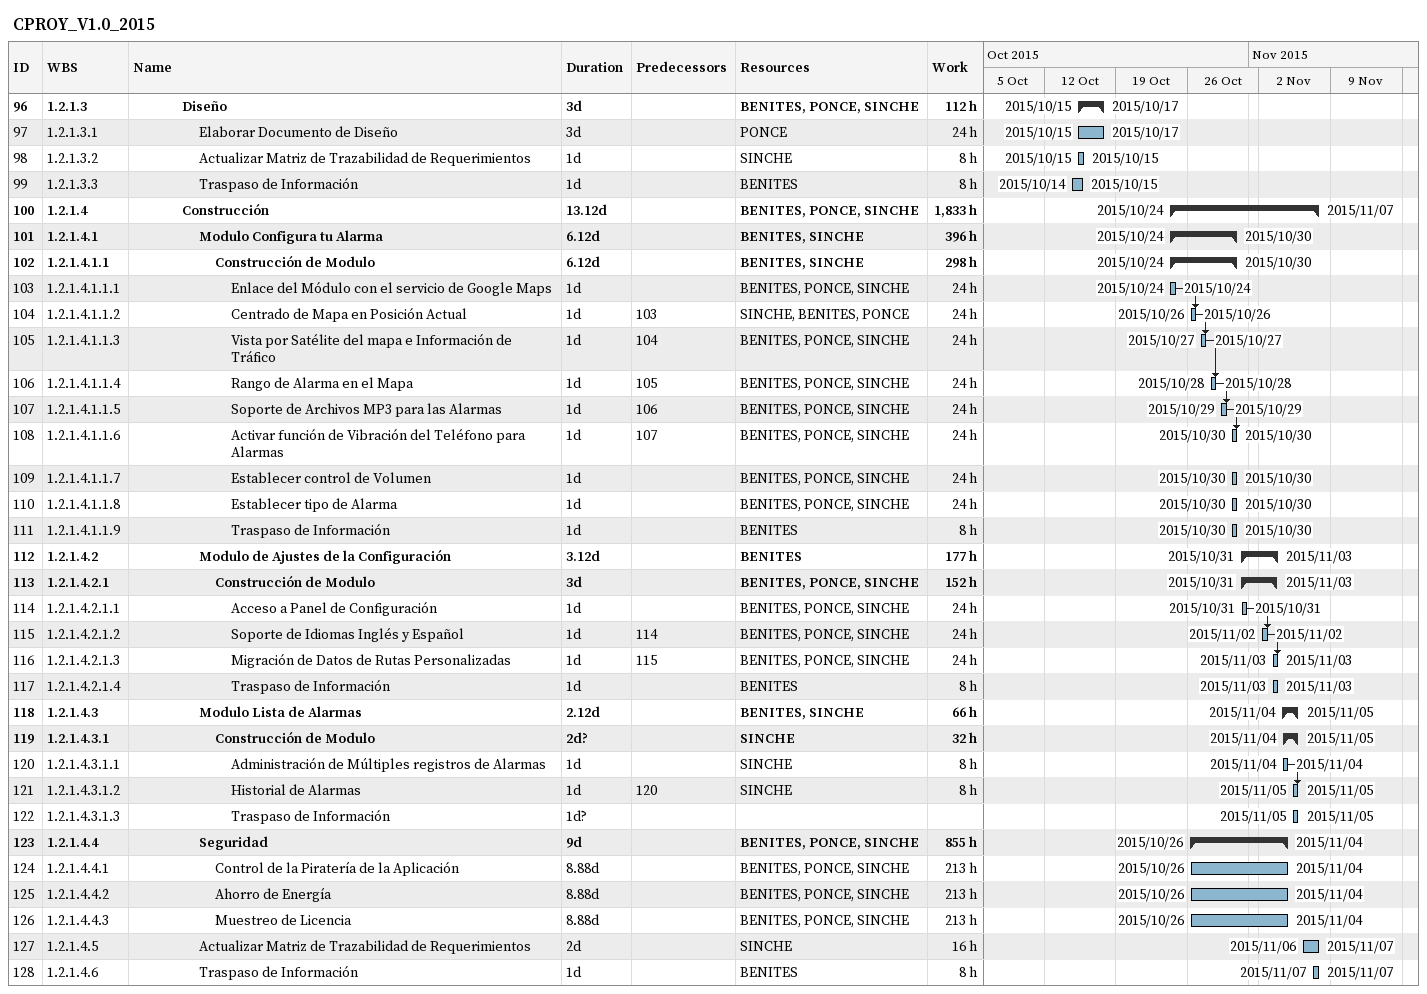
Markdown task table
CPROY_V1.0_2015

| ID | WBS | Task | Duration | Start | Finish | Predecessors | Resources | Work (h) |
|---|---|---|---|---|---|---|---|---|
| 96 | 1.2.1.3 | **Diseño** | 3d | 2015-10-15 | 2015-10-17 |  | BENITES, PONCE, SINCHE | 112 |
| 97 | 1.2.1.3.1 | Elaborar Documento de Diseño | 3d | 2015-10-15 | 2015-10-17 |  | PONCE | 24 |
| 98 | 1.2.1.3.2 | Actualizar Matriz de Trazabilidad de Requerimientos | 1d | 2015-10-15 | 2015-10-15 |  | SINCHE | 8 |
| 99 | 1.2.1.3.3 | Traspaso de Información | 1d | 2015-10-14 | 2015-10-15 |  | BENITES | 8 |
| 100 | 1.2.1.4 | **Construcción** | 13.12d | 2015-10-24 | 2015-11-07 |  | BENITES, PONCE, SINCHE | 1833 |
| 101 | 1.2.1.4.1 | **Modulo Configura tu Alarma** | 6.12d | 2015-10-24 | 2015-10-30 |  | BENITES, SINCHE | 396 |
| 102 | 1.2.1.4.1.1 | **Construcción de Modulo** | 6.12d | 2015-10-24 | 2015-10-30 |  | BENITES, SINCHE | 298 |
| 103 | 1.2.1.4.1.1.1 | Enlace del Módulo con el servicio de Google Maps | 1d | 2015-10-24 | 2015-10-24 |  | BENITES, PONCE, SINCHE | 24 |
| 104 | 1.2.1.4.1.1.2 | Centrado de Mapa en Posición Actual | 1d | 2015-10-26 | 2015-10-26 | 103 | SINCHE, BENITES, PONCE | 24 |
| 105 | 1.2.1.4.1.1.3 | Vista por Satélite del mapa e Información de Tráfico | 1d | 2015-10-27 | 2015-10-27 | 104 | BENITES, PONCE, SINCHE | 24 |
| 106 | 1.2.1.4.1.1.4 | Rango de Alarma en el Mapa | 1d | 2015-10-28 | 2015-10-28 | 105 | BENITES, PONCE, SINCHE | 24 |
| 107 | 1.2.1.4.1.1.5 | Soporte de Archivos MP3 para las Alarmas | 1d | 2015-10-29 | 2015-10-29 | 106 | BENITES, PONCE, SINCHE | 24 |
| 108 | 1.2.1.4.1.1.6 | Activar función de Vibración del Teléfono para Alarmas | 1d | 2015-10-30 | 2015-10-30 | 107 | BENITES, PONCE, SINCHE | 24 |
| 109 | 1.2.1.4.1.1.7 | Establecer control de Volumen | 1d | 2015-10-30 | 2015-10-30 |  | BENITES, PONCE, SINCHE | 24 |
| 110 | 1.2.1.4.1.1.8 | Establecer tipo de Alarma | 1d | 2015-10-30 | 2015-10-30 |  | BENITES, PONCE, SINCHE | 24 |
| 111 | 1.2.1.4.1.1.9 | Traspaso de Información | 1d | 2015-10-30 | 2015-10-30 |  | BENITES | 8 |
| 112 | 1.2.1.4.2 | **Modulo de Ajustes de la Configuración** | 3.12d | 2015-10-31 | 2015-11-03 |  | BENITES | 177 |
| 113 | 1.2.1.4.2.1 | **Construcción de Modulo** | 3d | 2015-10-31 | 2015-11-03 |  | BENITES, PONCE, SINCHE | 152 |
| 114 | 1.2.1.4.2.1.1 | Acceso a Panel de Configuración | 1d | 2015-10-31 | 2015-10-31 |  | BENITES, PONCE, SINCHE | 24 |
| 115 | 1.2.1.4.2.1.2 | Soporte de Idiomas Inglés y Español | 1d | 2015-11-02 | 2015-11-02 | 114 | BENITES, PONCE, SINCHE | 24 |
| 116 | 1.2.1.4.2.1.3 | Migración de Datos de Rutas Personalizadas | 1d | 2015-11-03 | 2015-11-03 | 115 | BENITES, PONCE, SINCHE | 24 |
| 117 | 1.2.1.4.2.1.4 | Traspaso de Información | 1d | 2015-11-03 | 2015-11-03 |  | BENITES | 8 |
| 118 | 1.2.1.4.3 | **Modulo Lista de Alarmas** | 2.12d | 2015-11-04 | 2015-11-05 |  | BENITES, SINCHE | 66 |
| 119 | 1.2.1.4.3.1 | **Construcción de Modulo** | 2d? | 2015-11-04 | 2015-11-05 |  | SINCHE | 32 |
| 120 | 1.2.1.4.3.1.1 | Administración de Múltiples registros de Alarmas | 1d | 2015-11-04 | 2015-11-04 |  | SINCHE | 8 |
| 121 | 1.2.1.4.3.1.2 | Historial de Alarmas | 1d | 2015-11-05 | 2015-11-05 | 120 | SINCHE | 8 |
| 122 | 1.2.1.4.3.1.3 | Traspaso de Información | 1d? | 2015-11-05 | 2015-11-05 |  |  |  |
| 123 | 1.2.1.4.4 | **Seguridad** | 9d | 2015-10-26 | 2015-11-04 |  | BENITES, PONCE, SINCHE | 855 |
| 124 | 1.2.1.4.4.1 | Control de la Piratería de la Aplicación | 8.88d | 2015-10-26 | 2015-11-04 |  | BENITES, PONCE, SINCHE | 213 |
| 125 | 1.2.1.4.4.2 | Ahorro de Energía | 8.88d | 2015-10-26 | 2015-11-04 |  | BENITES, PONCE, SINCHE | 213 |
| 126 | 1.2.1.4.4.3 | Muestreo de Licencia | 8.88d | 2015-10-26 | 2015-11-04 |  | BENITES, PONCE, SINCHE | 213 |
| 127 | 1.2.1.4.5 | Actualizar Matriz de Trazabilidad de Requerimientos | 2d | 2015-11-06 | 2015-11-07 |  | SINCHE | 16 |
| 128 | 1.2.1.4.6 | Traspaso de Información | 1d | 2015-11-07 | 2015-11-07 |  | BENITES | 8 |
